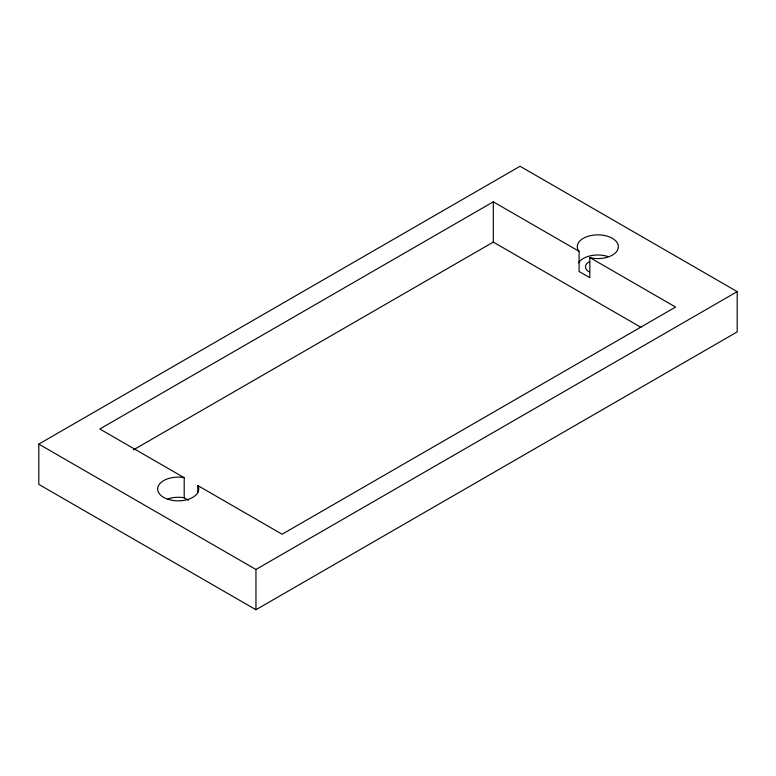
<?xml version="1.0" encoding="UTF-8"?>
<svg xmlns="http://www.w3.org/2000/svg" width="776" height="776" viewBox="0 0 776 776"><rect width="100%" height="100%" fill="white"/><g stroke="black" fill="none" stroke-linecap="round" stroke-linejoin="round"><path stroke-width="1.16" d="M38.8 444.105L520.046 166.258L737.2 291.63L737.2 331.895L255.954 609.742L38.8 484.37L38.8 444.105L255.954 569.477L737.2 291.63M579.08 251.346L577.965 249.794A20.545 11.863 0 0 1 596.026 234.905A20.545 11.863 0 0 1 618.288 247.767A20.545 11.863 0 0 1 592.495 258.185L589.818 257.545L589.818 277.682L579.08 271.484L579.08 251.346L493.313 201.828L99.823 429.002L184.193 477.706L184.193 497.843L188.364 500.248M133.404 449.886L493.313 242.093L641.024 327.375M184.193 477.706L183.505 477.541A20.545 11.863 0 0 0 159.196 484.466A20.545 11.863 0 0 0 167.907 499.278L172.864 500.462A20.545 11.863 0 0 0 198.035 485.931L197.744 485.534L197.744 492.644M184.193 497.843L183.505 497.678A20.545 11.863 0 0 0 167.907 498.861M589.818 257.545L675.595 307.063L282.105 534.237L197.744 485.534M493.313 201.828L493.313 242.093M255.954 569.477L255.954 609.742M578.508 262.812A20.545 11.863 0 0 1 608.093 256.584M589.1 271.891A12.329 7.12 0 0 1 589.1 261.832"/></g></svg>
